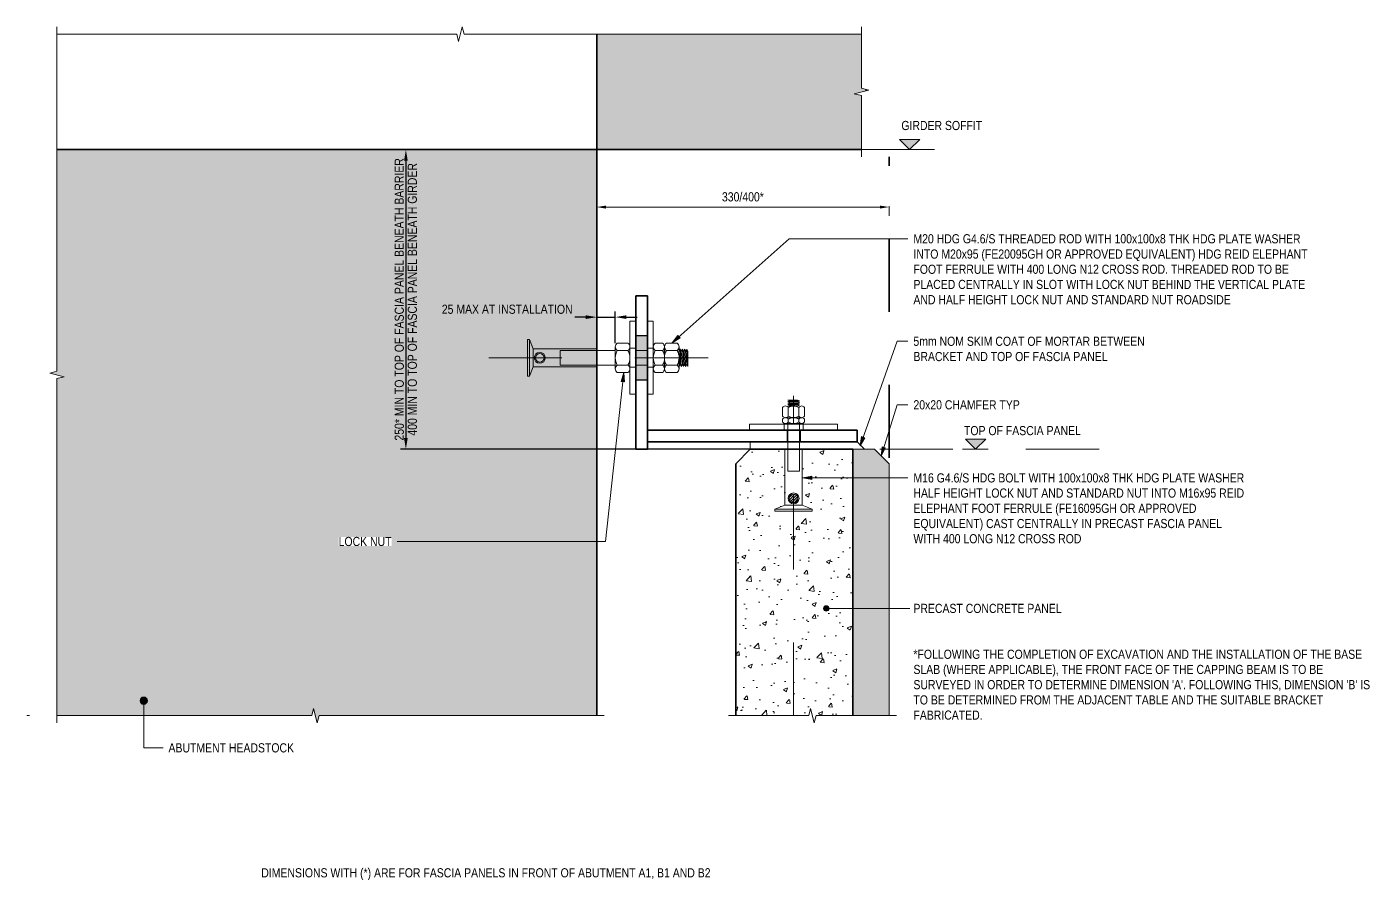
# Model space of a CAD drawing. Header units: metres. Extents: x 2.13 to 8.43, y 2.45 to 4.36.
# Drawn here: x 2.127 to 3.966, y 2.643 to 3.811 of the extents above; entities that cross this region are included whole.
import ezdxf

# ---------------------------------------------------------------- set-up
doc = ezdxf.new("R2010")
doc.units = ezdxf.units.M
doc.linetypes.add('ControlLine', pattern=[0.02, 0.0125, -0.0025, 0.0025, -0.0025])
doc.linetypes.add('JacobsCenter', pattern=[0.015, 0.009, -0.0015, 0.003, -0.0015])
doc.layers.get('Defpoints').update_dxf_attribs({"color": 41})
for name, color, linetype, lineweight in [('A-ANNO-DIMS', 7, 'Continuous', 9), ('A-ANNO-NOTE', 7, 'Continuous', 9), ('A-DETL', 7, 'Continuous', 13), ('A-DETL-GENF', 7, 'Continuous', 9), ('G-ANNO-TEXT', 7, 'Continuous', 9)]:
    doc.layers.add(name, color=color, linetype=linetype, lineweight=lineweight)
doc.styles.add('Arial Narrow', font='ARIALN.TTF', dxfattribs={"height": 0.0125})
doc.dimstyles.new('____ddd____', dxfattribs={"dimscale": 0.3048, "dimtxt": 0.012793, "dimasz": 0.049213, "dimexe": 0.024606, "dimexo": 0.016404, "dimgap": 0.008202, "dimtad": 1, "dimdec": 0, "dimlfac": 1000, "dimzin": 0, "dimdsep": 46, "dimtxsty": 'Arial Narrow', "dimsah": 1, "dimcen": 0.09, "dimaunit": 1, "dimadec": 4, "dimazin": 0, "dimtfac": 1, "dimtdec": 4, "dimtix": 1, "dimtmove": 0, "dimatfit": 3, "dimfxl": 1, "dimtvp": 1, "dimtolj": 1, "dimtzin": 0, "dimarcsym": 2})
doc.dimstyles.new('____ddd_____1', dxfattribs={"dimscale": 0.3048, "dimtxt": 0.012793, "dimasz": 0.049213, "dimexe": 0.024606, "dimexo": 0.016404, "dimgap": 0.008202, "dimtad": 1, "dimdec": 0, "dimlfac": 1000, "dimzin": 0, "dimdsep": 46, "dimtxsty": 'Arial Narrow', "dimsah": 1, "dimcen": 0.09, "dimaunit": 1, "dimadec": 4, "dimazin": 0, "dimtfac": 1, "dimtdec": 4, "dimtix": 1, "dimtmove": 1, "dimatfit": 3, "dimfxl": 1, "dimtvp": 1, "dimtolj": 1, "dimtzin": 0, "dimarcsym": 2})
doc.dimstyles.new('Dimension_Standard_O__mm_', dxfattribs={"dimscale": 0.3048, "dimtxt": 0.012793, "dimasz": 0.04101, "dimexe": 0.03937, "dimexo": 0.024606, "dimgap": 0.024606, "dimtad": 1, "dimdec": 0, "dimlfac": 1000, "dimzin": 0, "dimdsep": 46, "dimtxsty": 'Arial Narrow', "dimsah": 1, "dimcen": 0.09, "dimaunit": 1, "dimadec": 4, "dimazin": 0, "dimtfac": 1, "dimtdec": 4, "dimtix": 1, "dimtmove": 0, "dimatfit": 3, "dimfxl": 1, "dimtvp": 1, "dimtfill": 1, "dimtolj": 1, "dimtzin": 0, "dimlwd": 18, "dimlwe": 18, "dimarcsym": 2})

# ---------------------------------------------------------------- blocks, each defined once
blk = doc.blocks.new('BREAK LINE - INPUT VIEW SCALE_R13 - Std Break-6248075-DRG-2873197 - TYPICAL PRECAST FASCIA PANEL TOP CONNECTION BRACKET')
at = {"layer": 'A-DETL-GENF'}
for p, q in [((-0.0064, 0), (-0.01, 0)), ((0.38, 0), (0.0313, 0)), ((0.3825, 0.01), (0.38, 0)), ((0.3875, -0.01), (0.3825, 0.01)), ((0.39, 0), (0.3875, -0.01)), ((0.78, 0), (0.39, 0))]:
    blk.add_line(p, q, dxfattribs=at)
blk = doc.blocks.new('BREAK LINE - INPUT VIEW SCALE_R13 - Std Break-8046273-DRG-2873197 - TYPICAL PRECAST FASCIA PANEL TOP CONNECTION BRACKET')
at = {"layer": 'A-DETL-GENF'}
for p, q in [((0.0032, 0), (0.5504, 0)), ((0.5504, 0), (0.5529, -0.01)), ((0.5529, -0.01), (0.5579, 0.01)), ((0.5579, 0.01), (0.5604, 0)), ((0.5604, 0), (1.1042, 0))]:
    blk.add_line(p, q, dxfattribs=at)
blk = doc.blocks.new('BREAK LINE - INPUT VIEW SCALE_R13 - Std Break-8075103-DRG-2873197 - TYPICAL PRECAST FASCIA PANEL TOP CONNECTION BRACKET')
at = {"layer": 'A-DETL-GENF'}
for p, q in [((0.0998, 0), (-0.01, 0)), ((0.1023, 0.01), (0.0998, 0)), ((0.1073, -0.01), (0.1023, 0.01)), ((0.1098, 0), (0.1073, -0.01)), ((0.2196, 0), (0.1098, 0))]:
    blk.add_line(p, q, dxfattribs=at)
blk = doc.blocks.new('BREAK LINE - INPUT VIEW SCALE_R13 - Std Break-8046272-DRG-2873197 - TYPICAL PRECAST FASCIA PANEL TOP CONNECTION BRACKET')
at = {"layer": 'A-DETL-GENF'}
for p, q in [((-0.01, 0), (0.4615, 0)), ((0.4615, 0), (0.464, -0.01)), ((0.464, -0.01), (0.469, 0.01)), ((0.469, 0.01), (0.4715, 0)), ((0.4715, 0), (0.943, 0))]:
    blk.add_line(p, q, dxfattribs=at)
blk = doc.blocks.new('BREAK LINE - INPUT VIEW SCALE_R13 - Std Break-8046327-DRG-2873197 - TYPICAL PRECAST FASCIA PANEL TOP CONNECTION BRACKET')
at = {"layer": 'A-DETL-GENF'}
for p, q in [((0.074, 0), (-0.01, 0)), ((0.0765, 0.01), (0.074, 0)), ((0.0815, -0.01), (0.0765, 0.01)), ((0.084, 0), (0.0815, -0.01)), ((0.168, 0), (0.084, 0))]:
    blk.add_line(p, q, dxfattribs=at)
blk = doc.blocks.new('CS_Annot_Level Symbol_2D - CS_Annot_Level Symbol_2D-1522291-DRG-2873197 - TYPICAL PRECAST FASCIA PANEL TOP CONNECTION BRACKET')
at = {"layer": 'A-ANNO-NOTE'}
blk.add_hatch(color=256, dxfattribs=at).paths.add_polyline_path([(0.00276, 0.00276), (0, 0), (-0.00276, 0.00276)])
for p, q in [((-0.0036, 0), (0.0034, 0)), ((0.00276, 0.00276), (-0.00276, 0.00276)), ((-0.00276, 0.00276), (0, 0)), ((0, 0), (0.00276, 0.00276))]:
    blk.add_line(p, q, dxfattribs=at)
blk = doc.blocks.new('DIMBLOCK1-DRG-2873197 - TYPICAL PRECAST FASCIA PANEL TOP CONNECTION BRACKET')
at = {"layer": 'A-ANNO-DIMS', "color": 0, "lineweight": -2, "transparency": 16777216}
for p, q in [((2.9025, 3.6434), (2.6387, 3.6434)), ((2.6462, 3.6284), (2.6462, 3.2484)), ((3.1226, 3.2334), (2.6387, 3.2334))]:
    blk.add_line(p, q, dxfattribs=at)
at = {"layer": 'A-ANNO-DIMS', "color": 0, "transparency": 16777216}
for points in [[(2.6437, 3.6284), (2.6487, 3.6284), (2.6462, 3.6434)], [(2.6437, 3.2484), (2.6487, 3.2484), (2.6462, 3.2334)]]:
    blk.add_solid(points, dxfattribs=at)
at = {"layer": 'Defpoints', "color": 0, "transparency": 16777216}
for p in [(2.9075, 3.6434), (2.6462, 3.2334), (3.1276, 3.2334)]:
    blk.add_point(p, dxfattribs=at)
at = {"layer": 'A-ANNO-DIMS', "color": 0, "transparency": 16777216, "char_height": 0.0125, "width": 0.46493, "attachment_point": 5, "rotation": 90, "style": 'Arial Narrow'}
for s, insert in [('\\A1;250* MIN TO TOP OF FASCIA PANEL BENEATH BARRIER', (2.6372, 3.4384)), ('\\A1;400 MIN TO TOP OF FASCIA PANEL BENEATH GIRDER', (2.6551, 3.4384))]:
    blk.add_mtext(s, dxfattribs=dict(at, insert=insert))
blk = doc.blocks.new('DIMBLOCK2-DRG-2873197 - TYPICAL PRECAST FASCIA PANEL TOP CONNECTION BRACKET')
at = {"layer": 'A-ANNO-DIMS', "color": 0, "lineweight": -2, "transparency": 16777216}
for p, q in [((2.9075, 3.4197), (2.9075, 3.4066)), ((2.9328, 3.3784), (2.9328, 3.4216)), ((2.8925, 3.4141), (2.8775, 3.4141)), ((2.9075, 3.4141), (2.9328, 3.4141)), ((2.9478, 3.4141), (2.9628, 3.4141))]:
    blk.add_line(p, q, dxfattribs=at)
at = {"layer": 'A-ANNO-DIMS', "color": 0, "transparency": 16777216}
for points in [[(2.8925, 3.4166), (2.8925, 3.4116), (2.9075, 3.4141)], [(2.9478, 3.4166), (2.9478, 3.4116), (2.9328, 3.4141)]]:
    blk.add_solid(points, dxfattribs=at)
at = {"layer": 'Defpoints', "color": 0, "transparency": 16777216}
for p in [(2.9075, 3.4247), (2.9328, 3.4141), (2.9328, 3.3734)]:
    blk.add_point(p, dxfattribs=at)
at = {"layer": 'A-ANNO-DIMS', "color": 0, "transparency": 16777216, "insert": (2.6954, 3.4312), "char_height": 0.0125, "width": 0.215164, "attachment_point": 1, "line_spacing_factor": 0.974696, "style": 'Arial Narrow'}
blk.add_mtext('\\A1;25 MAX AT INSTALLATION', dxfattribs=at)
blk = doc.blocks.new('DIMBLOCK3-DRG-2873197 - TYPICAL PRECAST FASCIA PANEL TOP CONNECTION BRACKET')
at = {"layer": 'A-ANNO-DIMS', "color": 0, "lineweight": 18, "transparency": 16777216}
for p, q in [((2.9075, 3.5661), (2.9075, 3.5528)), ((2.92, 3.5648), (3.295, 3.5648)), ((3.3075, 3.5661), (3.3075, 3.5528))]:
    blk.add_line(p, q, dxfattribs=at)
at = {"layer": 'A-ANNO-DIMS', "color": 0, "transparency": 16777216}
for points in [[(2.92, 3.5668), (2.92, 3.5627), (2.9075, 3.5648)], [(3.295, 3.5668), (3.295, 3.5627), (3.3075, 3.5648)]]:
    blk.add_solid(points, dxfattribs=at)
at = {"layer": 'Defpoints', "color": 0, "transparency": 16777216}
for p in [(2.9075, 3.5736), (3.3075, 3.5736), (3.3075, 3.5648)]:
    blk.add_point(p, dxfattribs=at)
at = {"layer": 'A-ANNO-DIMS', "color": 0, "lineweight": 18, "transparency": 16777216, "insert": (3.1075, 3.5787), "char_height": 0.0125, "width": 0.068472, "attachment_point": 5, "style": 'Arial Narrow', "bg_fill": 3, "box_fill_scale": 1.1, "bg_fill_color": 256, "bg_fill_true_color": 13158600, "bg_fill_transparency": 0}
blk.add_mtext('\\A1;330/400*', dxfattribs=at)

msp = doc.modelspace()

# ---------------------------------------------------------------- hatches: boundary and pattern name
at = {"layer": 'A-DETL-GENF', "true_color": 0xffffff}
for points in [[(3.2697, 3.6434), (3.2697, 3.7175), (3.2597, 3.72), (3.2763, 3.7241), (3.2763, 3.7258), (3.2697, 3.7275), (3.2697, 3.8015), (2.9075, 3.8015), (2.9075, 3.6434), (3.2597, 3.6434)], [(2.525, 2.8585), (2.5275, 2.8685), (2.9075, 2.8685), (2.9075, 3.6434), (2.1687, 3.6434), (2.1687, 3.34), (2.1587, 3.3375), (2.1787, 3.3325), (2.1687, 3.33), (2.1687, 2.8685), (2.5175, 2.8685), (2.52, 2.8785), (2.5225, 2.8685)], [(2.9769, 3.3284), (2.9769, 3.3884), (2.9609, 3.3884), (2.9609, 3.3284)]]:
    msp.add_hatch(color=7, dxfattribs=at).paths.add_polyline_path(points)
at = {"layer": 'A-DETL-GENF'}
h = msp.add_hatch(dxfattribs=at)
h.set_pattern_fill('FP_1', color=256, style=0, pattern_type=2)
h.set_pattern_definition([(50, (0, 0), (0.0578379, -0.0050617), [0.00605, -0.06653]), (355, (0, 0), (-0.0111861, 0.06065574), [0.00484, -0.05323]), (100.451, (0.00482, -0.00042), (0.04665924, 0.05559605), [0.00514, -0.05654]), (46.184, (0, 0.01613), (0.0860733, -0.0133493), [0.00907, -0.0998]), (96.636, (0.00717, 0.01502), (0.0753769, 0.078557), [0.00771, -0.08482]), (351.184, (0, 0.01613), (0.07538, 0.0785552), [0.00726, -0.07984]), (21, (0.00806, 0.0121), (0.0481322, -0.03246743), [0.00605, -0.06653]), (326, (0.00806, 0.0121), (0.0196229, 0.0584738), [0.00484, -0.05323]), (71.451, (0.01208, 0.00939), (0.0677626, 0.02600455), [0.00514, -0.05654]), (37.5, (0, 0), (0.00098085, 0.02684441), [0.00017, -0.05241, 0.00017, -0.05386, -0.05343]), (37.5, (0, 0), (0.00098085, 0.02684441), [-0.10661, 0.00017, -0.05326]), (7.5, (0, 0), (0.02121926, 0.03181182), [0.00017, -0.03064, 0.00017, -0.0512, -0.02036]), (7.5, (0, 0), (0.02121926, 0.03181182), [-0.08218, 0.00017, -0.0202]), (327.5, (-0.01798, 0), (0.04305574, -0.00181865), [0.00017, -0.01999, 0.00017, -0.06274, -0.08347]), (327.5, (-0.01798, 0), (0.04305574, -0.00181865), [-0.08306, 0.00017, -0.0833]), (317.5, (-0.02605, 0), (0.04703326, 0.00807673), [0.00017, -0.02604, 0.00017, -0.04161, -0.05927]), (317.5, (-0.02605, 0), (0.04703326, 0.00807673), [-0.06798, 0.00017, -0.05911])])
h.paths.add_polyline_path([(3.2052, 2.8585), (3.2077, 2.8685), (3.2575, 2.8685), (3.2575, 3.2334), (3.1888, 3.2334), (3.1888, 3.1568), (3.2024, 3.1514), (3.2024, 3.1484), (3.1513, 3.1484), (3.1513, 3.1514), (3.1649, 3.1568), (3.1649, 3.2334), (3.1174, 3.2334), (3.0979, 3.2134), (3.0979, 2.8685), (3.1977, 2.8685), (3.2002, 2.8785), (3.2043, 2.8621)])
at = {"layer": 'A-DETL-GENF', "true_color": 0xd6ccbe}
msp.add_hatch(color=9, dxfattribs=at).paths.add_polyline_path([(3.2578, 2.8685), (3.3075, 2.8685), (3.3075, 3.2134), (3.2875, 3.2334), (3.2575, 3.2334), (3.2575, 2.8685)])
at = {"layer": 'A-DETL-GENF'}
h = msp.add_hatch(dxfattribs=at)
h.set_pattern_fill('FP_2', color=256, style=0, pattern_type=2)
h.set_pattern_definition([(45, (0, 0), (-0.001767767, 0.001767767), [])])
h.paths.add_polyline_path([(3.1769, 3.1599), (3.1784, 3.1601), (3.1799, 3.1607), (3.1811, 3.1617), (3.1821, 3.1629), (3.1827, 3.1644), (3.1829, 3.1659), (3.1827, 3.1675), (3.1821, 3.1689), (3.1811, 3.1701), (3.1799, 3.1711), (3.1784, 3.1717), (3.1769, 3.1719), (3.1753, 3.1717), (3.1739, 3.1711), (3.1726, 3.1701), (3.1717, 3.1689), (3.1711, 3.1675), (3.1709, 3.1659), (3.1711, 3.1644), (3.1717, 3.1629), (3.1726, 3.1617), (3.1739, 3.1607), (3.1753, 3.1601)])
at = {"layer": 'G-ANNO-TEXT'}
for points in [[(3.0107, 3.3791), (3.0215, 3.3858), (3.0186, 3.389)], [(2.9445, 3.3382), (2.941, 3.326), (2.9454, 3.3255)], [(3.2679, 3.238), (3.2742, 3.249), (3.27, 3.2505)], [(3.2966, 3.2239), (3.3024, 3.2352), (3.2982, 3.2365)], [(3.1895, 3.194), (3.202, 3.1918), (3.202, 3.1963)]]:
    msp.add_hatch(color=256, dxfattribs=at).paths.add_polyline_path(points)
h = msp.add_hatch(color=256, dxfattribs=at)
edge = h.paths.add_edge_path()
edge.add_arc((3.2215, 3.0153), 0.00375, 0, 360)
h = msp.add_hatch(color=256, dxfattribs=at)
edge = h.paths.add_edge_path()
edge.add_arc((2.2874, 2.889), 0.005, 0, 360)

# ---------------------------------------------------------------- linework, layer by layer
at = {"layer": 'A-DETL', "lineweight": 35}
for p, q in [((2.9075, 3.8015), (2.9075, 3.6434)), ((3.2763, 3.7241), (3.2763, 3.7258)), ((2.9075, 3.6434), (2.1687, 3.6434)), ((2.9075, 2.8685), (2.9075, 3.6434)), ((2.9075, 3.6434), (3.2697, 3.6434)), ((2.9609, 3.4434), (2.9769, 3.4434)), ((2.9609, 3.2334), (2.9609, 3.4434)), ((2.9769, 3.4434), (2.9769, 3.2334)), ((2.9769, 3.2594), (3.2638, 3.2594)), ((2.9769, 3.2434), (2.9769, 3.2594)), ((3.2638, 3.2594), (3.2638, 3.2434)), ((3.2638, 3.2434), (2.9769, 3.2434)), ((2.9769, 3.2334), (2.9609, 3.2334)), ((3.1174, 3.2334), (3.0979, 3.2134)), ((3.1649, 3.2334), (3.1174, 3.2334)), ((3.1649, 3.2334), (3.1888, 3.2334)), ((3.2578, 3.2334), (3.1888, 3.2334)), ((3.2578, 2.8685), (3.2578, 3.2334)), ((3.0979, 3.2134), (3.0979, 2.8685))]:
    msp.add_line(p, q, dxfattribs=at)
at = {"layer": 'A-DETL', "linetype": 'JacobsCenter', "lineweight": 18}
for p, q in [((3.2697, 3.6434), (3.4597, 3.6434)), ((2.7598, 3.3584), (3.0798, 3.3584)), ((2.9769, 3.3284), (2.9609, 3.3284)), ((3.1769, 2.8685), (3.1769, 3.3064)), ((3.5949, 3.2334), (3.1849, 3.2334))]:
    msp.add_line(p, q, dxfattribs=at)
at = {"layer": 'A-DETL', "color": 122, "linetype": 'ControlLine', "lineweight": 35, "true_color": 0x31d397}
msp.add_line((3.3075, 3.2214), (3.3075, 3.6334), dxfattribs=at)
at = {"layer": 'A-DETL', "lineweight": 18}
for p, q in [((2.9609, 3.4084), (2.9529, 3.4084)), ((2.9529, 3.4084), (2.9529, 3.3084)), ((2.9609, 3.3084), (2.9609, 3.4084)), ((2.9849, 3.4084), (2.9769, 3.4084)), ((2.9769, 3.4084), (2.9769, 3.3084)), ((2.9849, 3.3084), (2.9849, 3.4084)), ((2.8125, 3.3334), (2.8125, 3.3834)), ((2.8155, 3.3834), (2.8125, 3.3834)), ((2.8155, 3.3334), (2.8155, 3.3834)), ((2.8205, 3.3709), (2.8155, 3.3834)), ((2.9075, 3.3709), (2.8205, 3.3709)), ((2.8205, 3.3709), (2.8205, 3.3459)), ((2.9075, 3.3684), (2.8575, 3.3684)), ((2.8575, 3.3684), (2.8575, 3.3484)), ((2.9075, 3.3709), (2.9075, 3.3459)), ((2.9328, 3.3684), (2.9075, 3.3684)), ((2.9328, 3.3734), (2.9328, 3.3434)), ((2.9501, 3.3784), (2.9355, 3.3784)), ((2.9355, 3.3684), (2.9501, 3.3684)), ((2.9528, 3.3434), (2.9528, 3.3734)), ((2.9528, 3.3464), (2.9528, 3.3677)), ((2.9609, 3.3763), (2.9609, 3.3406)), ((2.9769, 3.3684), (2.9609, 3.3684)), ((2.9769, 3.3484), (2.9769, 3.3684)), ((2.9849, 3.3734), (2.9849, 3.3434)), ((2.9975, 3.3784), (2.9876, 3.3784)), ((2.9876, 3.3684), (2.9975, 3.3684)), ((3.0002, 3.3734), (3.0002, 3.3434)), ((3.0002, 3.3434), (3.0002, 3.3734)), ((3.0002, 3.3464), (3.0002, 3.3677)), ((3.0175, 3.3784), (3.0028, 3.3784)), ((3.0028, 3.3684), (3.0175, 3.3684)), ((3.0202, 3.3434), (3.0202, 3.3734)), ((3.0202, 3.3677), (3.0217, 3.3706)), ((3.0202, 3.3464), (3.0202, 3.3677)), ((3.0217, 3.3492), (3.0202, 3.3677)), ((3.0217, 3.3706), (3.0232, 3.3677)), ((3.0232, 3.3464), (3.0217, 3.3706)), ((3.0232, 3.3677), (3.0247, 3.3704)), ((3.0232, 3.3677), (3.0247, 3.3704)), ((3.0247, 3.3492), (3.0232, 3.3677)), ((3.0247, 3.3704), (3.0262, 3.3464)), ((3.0247, 3.3704), (3.0262, 3.3677)), ((3.0262, 3.3677), (3.0277, 3.3704)), ((3.0262, 3.3677), (3.0277, 3.3492)), ((3.0277, 3.3704), (3.0292, 3.3677)), ((3.0292, 3.3464), (3.0277, 3.3704)), ((3.0292, 3.3677), (3.0307, 3.3704)), ((3.0307, 3.3492), (3.0292, 3.3677)), ((3.0307, 3.3704), (3.0322, 3.3677)), ((3.0322, 3.3464), (3.0307, 3.3704)), ((3.0322, 3.3677), (3.0322, 3.3464)), ((2.9075, 3.3484), (2.8575, 3.3484)), ((2.9075, 3.3484), (2.9328, 3.3484)), ((2.9355, 3.3484), (2.9501, 3.3484)), ((2.9609, 3.3484), (2.9769, 3.3484)), ((2.9876, 3.3484), (2.9975, 3.3484)), ((3.0028, 3.3484), (3.0175, 3.3484)), ((3.0217, 3.3492), (3.0202, 3.3464)), ((3.0232, 3.3464), (3.0217, 3.3492)), ((3.0247, 3.3492), (3.0232, 3.3464)), ((3.0262, 3.3464), (3.0247, 3.3492)), ((3.0262, 3.3464), (3.0247, 3.3492)), ((3.0277, 3.3492), (3.0262, 3.3464)), ((3.0292, 3.3464), (3.0277, 3.3492)), ((3.0307, 3.3492), (3.0292, 3.3464)), ((3.0322, 3.3464), (3.0307, 3.3492)), ((2.8155, 3.3334), (2.8125, 3.3334)), ((2.8155, 3.3334), (2.8205, 3.3459)), ((2.9075, 3.3459), (2.8205, 3.3459)), ((2.9355, 3.3384), (2.9421, 3.3384)), ((2.9501, 3.3384), (2.9355, 3.3384)), ((2.9975, 3.3384), (2.9876, 3.3384)), ((3.0028, 3.3384), (3.0095, 3.3384)), ((3.0175, 3.3384), (3.0028, 3.3384)), ((2.9529, 3.3084), (2.9609, 3.3084)), ((2.9769, 3.3084), (2.9849, 3.3084)), ((3.1821, 3.3004), (3.1689, 3.3004)), ((3.1689, 3.3004), (3.1716, 3.2994)), ((3.1689, 3.3004), (3.1848, 3.2994)), ((3.1716, 3.2994), (3.1689, 3.2984)), ((3.1689, 3.2984), (3.1716, 3.2974)), ((3.1689, 3.2984), (3.1848, 3.2975)), ((3.1716, 3.2974), (3.1689, 3.2964)), ((3.1689, 3.2964), (3.1716, 3.2954)), ((3.1689, 3.2964), (3.1848, 3.2955)), ((3.1716, 3.2954), (3.1689, 3.2944)), ((3.1689, 3.2944), (3.1716, 3.2934)), ((3.1689, 3.2944), (3.185, 3.2934)), ((3.1716, 3.2934), (3.1689, 3.2924)), ((3.1689, 3.2924), (3.1821, 3.2924)), ((3.1716, 3.2994), (3.1821, 3.2984)), ((3.1716, 3.2974), (3.1821, 3.2964)), ((3.1716, 3.2954), (3.1821, 3.2944)), ((3.1716, 3.2934), (3.1821, 3.2924)), ((3.1848, 3.2994), (3.1821, 3.3004)), ((3.1821, 3.2984), (3.1848, 3.2994)), ((3.1848, 3.2974), (3.1821, 3.2984)), ((3.1821, 3.2964), (3.1848, 3.2974)), ((3.1848, 3.2954), (3.1821, 3.2964)), ((3.1821, 3.2944), (3.1848, 3.2954)), ((3.185, 3.2934), (3.1821, 3.2944)), ((3.1821, 3.2924), (3.185, 3.2934)), ((3.1619, 3.2903), (3.1619, 3.2785)), ((3.1619, 3.2743), (3.1619, 3.2705)), ((3.1657, 3.2764), (3.188, 3.2764)), ((3.1696, 3.2785), (3.1696, 3.2903)), ((3.1696, 3.2785), (3.1696, 3.2903)), ((3.1696, 3.2705), (3.1696, 3.2743)), ((3.1842, 3.2903), (3.1842, 3.2785)), ((3.1842, 3.2903), (3.1842, 3.2785)), ((3.1842, 3.2743), (3.1842, 3.2705)), ((3.1919, 3.2785), (3.1919, 3.2903)), ((3.1919, 3.2705), (3.1919, 3.2743)), ((3.1167, 3.2674), (3.237, 3.2674)), ((3.1167, 3.2594), (3.1167, 3.2674)), ((3.1167, 3.2594), (3.1167, 3.2674)), ((3.1167, 3.2594), (3.237, 3.2594)), ((3.1367, 3.2674), (3.217, 3.2674)), ((3.1642, 3.2674), (3.1642, 3.2684)), ((3.1895, 3.2674), (3.1642, 3.2674)), ((3.1657, 3.2684), (3.188, 3.2684)), ((3.1689, 3.2674), (3.1849, 3.2674)), ((3.1689, 3.2034), (3.1689, 3.2674)), ((3.1849, 3.2674), (3.1849, 3.2034)), ((3.1895, 3.2684), (3.1895, 3.2674)), ((3.237, 3.2674), (3.237, 3.2594)), ((3.237, 3.2674), (3.237, 3.2594)), ((3.1649, 3.1568), (3.1649, 3.2334)), ((3.1649, 3.2334), (3.1888, 3.2334)), ((3.1888, 3.1568), (3.1888, 3.2334)), ((3.1849, 3.2034), (3.1689, 3.2034)), ((3.1649, 3.1568), (3.1513, 3.1514)), ((3.1513, 3.1514), (3.2024, 3.1514)), ((3.1513, 3.1514), (3.1513, 3.1484)), ((3.1513, 3.1484), (3.2024, 3.1484)), ((3.1649, 3.1568), (3.1888, 3.1568)), ((3.1888, 3.1568), (3.2024, 3.1514)), ((3.2024, 3.1514), (3.2024, 3.1484))]:
    msp.add_line(p, q, dxfattribs=at)
at = {"layer": 'A-DETL', "lineweight": 25}
for p, q in [((2.9769, 3.3884), (2.9609, 3.3884)), ((2.9609, 3.3884), (2.9609, 3.3284)), ((2.9769, 3.3284), (2.9769, 3.3884)), ((2.9609, 3.3284), (2.9769, 3.3284)), ((3.1679, 3.2594), (3.1679, 3.2444)), ((3.1859, 3.2594), (3.1859, 3.2444))]:
    msp.add_line(p, q, dxfattribs=at)
at = {"layer": 'A-DETL', "linetype": 'JacobsCenter', "lineweight": 9}
for p, q in [((2.9609, 3.3714), (2.9528, 3.3714)), ((2.9849, 3.3714), (2.9769, 3.3714)), ((2.9609, 3.3454), (2.9528, 3.3454)), ((2.9849, 3.3454), (2.9769, 3.3454)), ((3.1639, 3.2594), (3.1639, 3.2674)), ((3.1899, 3.2594), (3.1899, 3.2674))]:
    msp.add_line(p, q, dxfattribs=at)
at = {"layer": 'A-DETL', "lineweight": 9}
for p, q in [((3.1174, 3.2334), (3.1174, 3.2434)), ((3.2738, 3.2334), (3.2638, 3.2434)), ((3.2875, 3.2334), (3.2575, 3.2334)), ((3.2575, 3.2334), (3.2575, 2.8685)), ((3.3075, 3.2134), (3.2875, 3.2334)), ((3.3075, 2.8685), (3.3075, 3.2134)), ((3.1513, 3.1514), (3.1649, 3.1568)), ((3.1513, 3.1484), (3.1513, 3.1514)), ((3.2024, 3.1484), (3.1513, 3.1484)), ((3.1888, 3.1568), (3.2024, 3.1514)), ((3.2024, 3.1514), (3.2024, 3.1484))]:
    msp.add_line(p, q, dxfattribs=at)
at = {"layer": 'A-DETL', "lineweight": 18}
for centre in [(2.8295, 3.3584), (3.1769, 3.1659)]:
    msp.add_circle(centre, 0.0075, dxfattribs=at)
for centre, radius, start, end in [((2.9388, 3.3734), 0.006, 123.5573, 236.3091), ((2.9529, 3.3584), 0.0201, 150.0831, 209.9169), ((2.9468, 3.3734), 0.006, 303.6909, 56.4427), ((2.9328, 3.3584), 0.0201, 330.0461, 29.9169), ((2.9909, 3.3734), 0.006, 123.5573, 236.3091), ((3.005, 3.3584), 0.0201, 150.0831, 209.9634), ((2.9942, 3.3734), 0.006, 303.6909, 56.4427), ((2.9801, 3.3584), 0.0201, 330.0461, 29.9169), ((3.0062, 3.3734), 0.006, 123.5573, 236.3091), ((3.0202, 3.3584), 0.0201, 150.0831, 209.9169), ((3.0142, 3.3734), 0.006, 303.6909, 56.4427), ((3.0001, 3.3584), 0.0201, 330.0461, 29.9169), ((2.9388, 3.3434), 0.006, 123.6909, 236.4427), ((2.9468, 3.3434), 0.006, 303.5573, 56.3831), ((2.9909, 3.3434), 0.006, 123.6169, 236.4427), ((2.9942, 3.3434), 0.006, 303.5573, 56.3831), ((3.0062, 3.3434), 0.006, 123.6909, 236.4427), ((3.0142, 3.3434), 0.006, 303.5573, 56.3831), ((2.9388, 3.3434), 0.006, 179.9332, 236.4427), ((2.9468, 3.3434), 0.006, 303.5573, 0), ((2.9909, 3.3434), 0.006, 179.9332, 236.4427), ((2.9942, 3.3434), 0.006, 303.5573, 359.9528), ((3.0062, 3.3434), 0.006, 179.9332, 236.4427), ((3.0142, 3.3434), 0.006, 303.5573, 0), ((3.1657, 3.2879), 0.00458, 32.7791, 147.2209), ((3.1769, 3.2787), 0.0137, 57.902, 122.098), ((3.188, 3.2879), 0.00458, 32.7791, 147.2209), ((3.1657, 3.281), 0.00458, 212.7791, 327.2209), ((3.1657, 3.2719), 0.00458, 32.7791, 147.2209), ((3.1769, 3.2902), 0.0137, 237.902, 302.098), ((3.1769, 3.2627), 0.0137, 57.902, 122.098), ((3.188, 3.281), 0.00458, 212.7791, 327.2209), ((3.188, 3.2719), 0.00458, 32.7791, 147.2209), ((3.1657, 3.273), 0.00458, 212.7791, 327.2209), ((3.1769, 3.2822), 0.0137, 237.902, 302.098), ((3.188, 3.273), 0.00458, 212.7791, 327.2209)]:
    msp.add_arc(centre, radius, start, end, dxfattribs=at)
at = {"layer": 'A-DETL', "lineweight": 9}
for centre, start, end in [((2.8295, 3.3584), 90, 270), ((2.8295, 3.3584), 270, 90), ((3.1769, 3.1659), 0, 180), ((3.1769, 3.1659), 180, 0)]:
    msp.add_arc(centre, 0.006, start, end, dxfattribs=at)
at = {"layer": 'G-ANNO-TEXT'}
for p, q in [((3.0107, 3.3791), (3.1706, 3.5213)), ((3.1706, 3.5213), (3.3334, 3.5213)), ((3.0186, 3.389), (3.0107, 3.3791)), ((3.0107, 3.3791), (3.0215, 3.3858)), ((3.0215, 3.3858), (3.0186, 3.389)), ((3.2679, 3.238), (3.3187, 3.381)), ((3.3187, 3.381), (3.3334, 3.381)), ((2.9445, 3.3382), (2.9194, 3.1069)), ((2.9445, 3.3382), (2.941, 3.326)), ((2.9454, 3.3255), (2.9445, 3.3382)), ((2.941, 3.326), (2.9454, 3.3255)), ((3.2966, 3.2239), (3.3187, 3.2941)), ((3.3187, 3.2941), (3.3334, 3.2941)), ((3.27, 3.2505), (3.2679, 3.238)), ((3.2679, 3.238), (3.2742, 3.249)), ((3.2742, 3.249), (3.27, 3.2505)), ((3.2982, 3.2365), (3.2966, 3.2239)), ((3.3024, 3.2352), (3.2982, 3.2365)), ((3.2966, 3.2239), (3.3024, 3.2352)), ((3.202, 3.1963), (3.1895, 3.194)), ((3.1895, 3.194), (3.202, 3.1918)), ((3.1895, 3.194), (3.3334, 3.194)), ((3.202, 3.1918), (3.202, 3.1963)), ((2.6345, 3.1069), (2.6341, 3.1069)), ((2.9194, 3.1069), (2.6345, 3.1069)), ((3.2215, 3.0153), (3.3359, 3.0153)), ((2.2874, 2.889), (2.2874, 2.8245)), ((2.2874, 2.8245), (2.3138, 2.8245))]:
    msp.add_line(p, q, dxfattribs=at)
for centre, radius in [((3.2215, 3.0153), 0.00375), ((2.2874, 2.889), 0.005)]:
    msp.add_circle(centre, radius, dxfattribs=at)

# ---------------------------------------------------------------- block references
at = {"layer": 'A-ANNO-NOTE', "xscale": 5, "yscale": 5, "zscale": 5}
for p in [(3.3357, 3.6434), (3.426, 3.2334)]:
    msp.add_blockref('CS_Annot_Level Symbol_2D - CS_Annot_Level Symbol_2D-1522291-DRG-2873197 - TYPICAL PRECAST FASCIA PANEL TOP CONNECTION BRACKET', p, dxfattribs=at)
at = {"layer": 'A-DETL-GENF'}
for name, p, rotation in [('BREAK LINE - INPUT VIEW SCALE_R13 - Std Break-8046272-DRG-2873197 - TYPICAL PRECAST FASCIA PANEL TOP CONNECTION BRACKET', (2.1687, 2.8685), 89.9999999999999), ('BREAK LINE - INPUT VIEW SCALE_R13 - Std Break-8046327-DRG-2873197 - TYPICAL PRECAST FASCIA PANEL TOP CONNECTION BRACKET', (3.2697, 3.6434), 90)]:
    msp.add_blockref(name, p, dxfattribs=dict(at, rotation=rotation))
for name, p in [('BREAK LINE - INPUT VIEW SCALE_R13 - Std Break-8046273-DRG-2873197 - TYPICAL PRECAST FASCIA PANEL TOP CONNECTION BRACKET', (2.1655, 3.8015)), ('BREAK LINE - INPUT VIEW SCALE_R13 - Std Break-6248075-DRG-2873197 - TYPICAL PRECAST FASCIA PANEL TOP CONNECTION BRACKET', (2.1375, 2.8685)), ('BREAK LINE - INPUT VIEW SCALE_R13 - Std Break-8075103-DRG-2873197 - TYPICAL PRECAST FASCIA PANEL TOP CONNECTION BRACKET', (3.0979, 2.8685))]:
    msp.add_blockref(name, p, dxfattribs=at)

# ---------------------------------------------------------------- texts
at = {"layer": 'G-ANNO-TEXT', "char_height": 0.0125, "attachment_point": 1, "style": 'Arial Narrow', "bg_fill": 3, "box_fill_scale": 1, "bg_fill_color": 256, "bg_fill_true_color": 13158600, "bg_fill_transparency": 0}
for s, insert in [('GIRDER SOFFIT', (3.3244, 3.6827)), ('DIMENSIONS WITH (*) ARE FOR FASCIA PANELS IN FRONT OF ABUTMENT A1, B1 AND B2', (2.4483, 2.6596))]:
    msp.add_mtext(s, dxfattribs=dict(at, insert=insert))
at = {"layer": 'G-ANNO-TEXT', "insert": (3.3409, 2.9588), "char_height": 0.0125, "attachment_point": 1, "style": 'Arial Narrow', "bg_fill": 3, "box_fill_scale": 1, "bg_fill_color": 256, "bg_fill_transparency": 0}
msp.add_mtext('*FOLLOWING THE COMPLETION OF EXCAVATION AND THE INSTALLATION OF THE BASE', dxfattribs=at)

# ---------------------------------------------------------------- dimensions: what is measured, and where the dimension line sits
at = {"layer": 'A-ANNO-DIMS'}
dim = msp.add_linear_dim(base=(2.6462, 3.2334), p1=(2.9075, 3.6434), p2=(3.1276, 3.2334), angle=90, text='250* MIN TO TOP OF FASCIA PANEL BENEATH BARRIER\\X400 MIN TO TOP OF FASCIA PANEL BENEATH GIRDER', dimstyle='____ddd____', override={"dimpost": '<>', "dimfxl": 0.465349}, dxfattribs=at)
dim.commit()
dim.dimension.update_dxf_attribs({"geometry": 'DIMBLOCK1-DRG-2873197 - TYPICAL PRECAST FASCIA PANEL TOP CONNECTION BRACKET', "text_midpoint": (2.6462, 3.4384)})
dim = msp.add_linear_dim(base=(2.9328, 3.4141), p1=(2.9075, 3.4247), p2=(2.9328, 3.3734), text='25 MAX AT INSTALLATION', dimstyle='____ddd_____1', override={"dimpost": '<>', "dimfxl": 0.057183}, dxfattribs=at)
dim.commit()
dim.dimension.update_dxf_attribs({"geometry": 'DIMBLOCK2-DRG-2873197 - TYPICAL PRECAST FASCIA PANEL TOP CONNECTION BRACKET', "text_midpoint": (2.803, 3.412), "dimtype": 160})

# ---------------------------------------------------------------- next in the draw order: texts
at = {"layer": 'G-ANNO-TEXT', "char_height": 0.0125, "attachment_point": 1, "style": 'Arial Narrow', "bg_fill": 3, "box_fill_scale": 1, "bg_fill_color": 256, "bg_fill_true_color": 13158600, "bg_fill_transparency": 0}
for s, insert in [('M20 HDG G4.6/S THREADED ROD WITH 100x100x8 THK HDG PLATE WASHER ', (3.3409, 3.5276)), ('5mm NOM SKIM COAT OF MORTAR BETWEEN ', (3.3409, 3.3873)), ('20x20 CHAMFER TYP', (3.3409, 3.3003)), ('TOP OF FASCIA PANEL', (3.4101, 3.265)), ('M16 G4.6/S HDG BOLT WITH 100x100x8 THK HDG PLATE WASHER ', (3.3409, 3.2003)), ('LOCK NUT', (2.5542, 3.1132)), ('ABUTMENT HEADSTOCK', (2.3213, 2.8307))]:
    msp.add_mtext(s, dxfattribs=dict(at, insert=insert))
at = {"layer": 'G-ANNO-TEXT', "char_height": 0.0125, "attachment_point": 1, "style": 'Arial Narrow', "bg_fill": 3, "box_fill_scale": 1, "bg_fill_color": 256, "bg_fill_transparency": 0}
for s, insert in [('PRECAST CONCRETE PANEL ', (3.3409, 3.0216)), ('SLAB (WHERE APPLICABLE), THE FRONT FACE OF THE CAPPING BEAM IS TO BE', (3.3409, 2.938))]:
    msp.add_mtext(s, dxfattribs=dict(at, insert=insert))

# ---------------------------------------------------------------- next in the draw order: dimensions: what is measured, and where the dimension line sits
at = {"layer": 'A-ANNO-DIMS', "lineweight": 18}
dim = msp.add_linear_dim(base=(3.3075, 3.5648), p1=(2.9075, 3.5736), p2=(3.3075, 3.5736), text='330/400*', dimstyle='Dimension_Standard_O__mm_', override={"dimpost": '<>', "dimfxl": 0.4}, dxfattribs=at)
dim.commit()
dim.dimension.update_dxf_attribs({"geometry": 'DIMBLOCK3-DRG-2873197 - TYPICAL PRECAST FASCIA PANEL TOP CONNECTION BRACKET', "text_midpoint": (3.1075, 3.5787)})

# ---------------------------------------------------------------- next in the draw order: texts
at = {"layer": 'G-ANNO-TEXT', "char_height": 0.0125, "attachment_point": 1, "style": 'Arial Narrow', "bg_fill": 3, "box_fill_scale": 1, "bg_fill_color": 256, "bg_fill_true_color": 13158600, "bg_fill_transparency": 0}
for s, insert in [('INTO M20x95 (FE20095GH OR APPROVED EQUIVALENT) HDG REID ELEPHANT ', (3.3409, 3.5067)), ('BRACKET AND TOP OF FASCIA PANEL', (3.3409, 3.3664)), ('HALF HEIGHT LOCK NUT AND STANDARD NUT INTO M16x95 REID ', (3.3409, 3.1795))]:
    msp.add_mtext(s, dxfattribs=dict(at, insert=insert))
at = {"layer": 'G-ANNO-TEXT', "insert": (3.3409, 2.9172), "char_height": 0.0125, "attachment_point": 1, "style": 'Arial Narrow', "bg_fill": 3, "box_fill_scale": 1, "bg_fill_color": 256, "bg_fill_transparency": 0}
msp.add_mtext("SURVEYED IN ORDER TO DETERMINE DIMENSION 'A'. FOLLOWING THIS, DIMENSION 'B' IS", dxfattribs=at)

# ---------------------------------------------------------------- next in the draw order: texts
at = {"layer": 'G-ANNO-TEXT', "char_height": 0.0125, "attachment_point": 1, "style": 'Arial Narrow', "bg_fill": 3, "box_fill_scale": 1, "bg_fill_color": 256, "bg_fill_true_color": 13158600, "bg_fill_transparency": 0}
for s, insert in [('FOOT FERRULE WITH 400 LONG N12 CROSS ROD. THREADED ROD TO BE ', (3.3409, 3.4859)), ('ELEPHANT FOOT FERRULE (FE16095GH OR APPROVED ', (3.3409, 3.1586))]:
    msp.add_mtext(s, dxfattribs=dict(at, insert=insert))
at = {"layer": 'G-ANNO-TEXT', "insert": (3.3409, 2.8963), "char_height": 0.0125, "attachment_point": 1, "style": 'Arial Narrow', "bg_fill": 3, "box_fill_scale": 1, "bg_fill_color": 256, "bg_fill_transparency": 0}
msp.add_mtext('TO BE DETERMINED FROM THE ADJACENT TABLE AND THE SUITABLE BRACKET', dxfattribs=at)

# ---------------------------------------------------------------- next in the draw order: texts
at = {"layer": 'G-ANNO-TEXT', "char_height": 0.0125, "attachment_point": 1, "style": 'Arial Narrow', "bg_fill": 3, "box_fill_scale": 1, "bg_fill_color": 256, "bg_fill_true_color": 13158600, "bg_fill_transparency": 0}
for s, insert in [('PLACED CENTRALLY IN SLOT WITH LOCK NUT BEHIND THE VERTICAL PLATE ', (3.3409, 3.4651)), ('EQUIVALENT) CAST CENTRALLY IN PRECAST FASCIA PANEL ', (3.3409, 3.1378))]:
    msp.add_mtext(s, dxfattribs=dict(at, insert=insert))
at = {"layer": 'G-ANNO-TEXT', "insert": (3.3409, 2.8755), "char_height": 0.0125, "attachment_point": 1, "style": 'Arial Narrow', "bg_fill": 3, "box_fill_scale": 1, "bg_fill_color": 256, "bg_fill_transparency": 0}
msp.add_mtext('FABRICATED.', dxfattribs=at)

# ---------------------------------------------------------------- next in the draw order: texts
at = {"layer": 'G-ANNO-TEXT', "char_height": 0.0125, "attachment_point": 1, "style": 'Arial Narrow', "bg_fill": 3, "box_fill_scale": 1, "bg_fill_color": 256, "bg_fill_true_color": 13158600, "bg_fill_transparency": 0}
for s, insert in [('AND HALF HEIGHT LOCK NUT AND STANDARD NUT ROADSIDE', (3.3409, 3.4442)), ('WITH 400 LONG N12 CROSS ROD', (3.3409, 3.117))]:
    msp.add_mtext(s, dxfattribs=dict(at, insert=insert))

doc.saveas('drawing.dxf')
